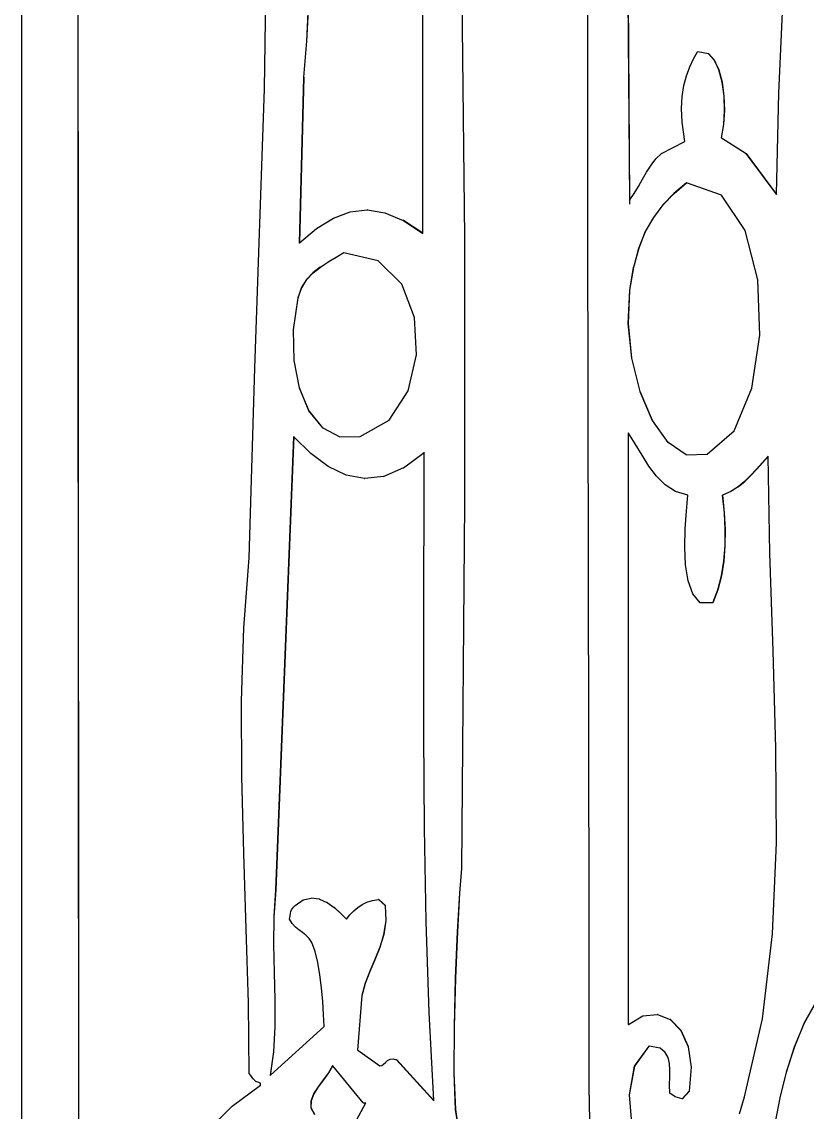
# Model space of a CAD drawing. Header units: inches. Extents: x -343 to 13887, y -13069 to -746.
# Drawn here: x 3742.76 to 3751.09, y -9218.87 to -9207.3 of the extents above; entities that cross this region are included whole.
import ezdxf

# ---------------------------------------------------------------- set-up
doc = ezdxf.new("R2010")
doc.units = ezdxf.units.IN
doc.header["$LTSCALE"] = 17
doc.header["$MEASUREMENT"] = 0
doc.layers.add('OUTLINE', color=1, linetype='Continuous', lineweight=25)

msp = doc.modelspace()

# ---------------------------------------------------------------- linework, layer by layer
for p, q in [((3742.755, -9229.163), (3742.755, -9195.338)), ((3743.344, -9196.178), (3743.352, -9209.878)), ((3743.355, -9209.878), (3743.347, -9196.178)), ((3749.146, -9200.938), (3749.205, -9209.191)), ((3749.208, -9209.187), (3749.149, -9200.938)), ((3748.763, -9209.461), (3748.763, -9205.417)), ((3747.423, -9206.765), (3747.453, -9209.585)), ((3747.456, -9209.585), (3747.426, -9206.765)), ((3747.011, -9209.542), (3747.011, -9206.91)), ((3745.332, -9208.009), (3745.347, -9207.035)), ((3750.79, -9208.055), (3750.842, -9206.949)), ((3745.8, -9207.044), (3745.777, -9207.501)), ((3745.78, -9207.501), (3745.803, -9207.044)), ((3745.777, -9207.501), (3745.745, -9207.885)), ((3745.747, -9207.885), (3745.78, -9207.501)), ((3745.78, -9207.501), (3745.777, -9207.501)), ((3749.886, -9207.691), (3749.927, -9207.615)), ((3749.929, -9207.615), (3749.927, -9207.615)), ((3750.044, -9207.636), (3749.929, -9207.615)), ((3749.846, -9207.775), (3749.886, -9207.691)), ((3750.047, -9207.636), (3750.044, -9207.636)), ((3750.044, -9207.636), (3750.105, -9207.704)), ((3750.108, -9207.704), (3750.047, -9207.636)), ((3750.108, -9207.704), (3750.105, -9207.704)), ((3750.105, -9207.704), (3750.153, -9207.808)), ((3750.155, -9207.808), (3750.108, -9207.704)), ((3749.811, -9207.869), (3749.846, -9207.775)), ((3750.155, -9207.808), (3750.153, -9207.808)), ((3750.153, -9207.808), (3750.187, -9207.938)), ((3750.189, -9207.938), (3750.155, -9207.808)), ((3745.745, -9207.885), (3745.7, -9209.648)), ((3745.747, -9207.885), (3745.703, -9209.645)), ((3745.747, -9207.885), (3745.745, -9207.885)), ((3749.782, -9207.974), (3749.811, -9207.869)), ((3750.189, -9207.938), (3750.187, -9207.938)), ((3750.187, -9207.938), (3750.207, -9208.085)), ((3750.209, -9208.085), (3750.189, -9207.938)), ((3745.229, -9210.975), (3745.332, -9208.009)), ((3749.763, -9208.09), (3749.782, -9207.974)), ((3750.766, -9209.126), (3750.79, -9208.055)), ((3749.756, -9208.219), (3749.763, -9208.09)), ((3750.209, -9208.085), (3750.207, -9208.085)), ((3750.207, -9208.085), (3750.212, -9208.239)), ((3750.215, -9208.239), (3750.209, -9208.085)), ((3749.765, -9208.362), (3749.756, -9208.219)), ((3750.212, -9208.239), (3750.202, -9208.389)), ((3750.205, -9208.389), (3750.215, -9208.239)), ((3750.215, -9208.239), (3750.212, -9208.239)), ((3749.794, -9208.569), (3749.765, -9208.362)), ((3750.202, -9208.389), (3750.177, -9208.528)), ((3750.18, -9208.528), (3750.205, -9208.389)), ((3750.205, -9208.389), (3750.202, -9208.389)), ((3750.18, -9208.528), (3750.177, -9208.528)), ((3750.18, -9208.528), (3750.442, -9208.694)), ((3749.544, -9208.694), (3749.794, -9208.569)), ((3749.434, -9208.82), (3749.485, -9208.753)), ((3749.485, -9208.753), (3749.544, -9208.694)), ((3750.445, -9208.694), (3750.442, -9208.694)), ((3750.442, -9208.694), (3750.766, -9209.129)), ((3750.766, -9209.126), (3750.445, -9208.694)), ((3749.343, -9208.968), (3749.387, -9208.892)), ((3749.387, -9208.892), (3749.434, -9208.82)), ((3749.299, -9209.045), (3749.343, -9208.968)), ((3749.809, -9209.005), (3749.676, -9209.119)), ((3749.679, -9209.119), (3749.811, -9209.005)), ((3749.811, -9209.005), (3749.809, -9209.005)), ((3750.182, -9209.139), (3749.811, -9209.005)), ((3749.208, -9209.187), (3749.254, -9209.12)), ((3749.254, -9209.12), (3749.299, -9209.045)), ((3749.676, -9209.119), (3749.56, -9209.24)), ((3749.563, -9209.24), (3749.679, -9209.119)), ((3749.679, -9209.119), (3749.676, -9209.119)), ((3750.766, -9209.129), (3750.766, -9209.126)), ((3749.205, -9209.191), (3749.208, -9209.187)), ((3749.205, -9209.191), (3749.205, -9209.233)), ((3749.56, -9209.24), (3749.459, -9209.373)), ((3749.462, -9209.373), (3749.563, -9209.24)), ((3749.563, -9209.24), (3749.56, -9209.24)), ((3750.434, -9209.512), (3750.182, -9209.139)), ((3746.063, -9209.381), (3746.241, -9209.313)), ((3746.241, -9209.313), (3746.421, -9209.294)), ((3746.424, -9209.294), (3746.421, -9209.294)), ((3746.424, -9209.294), (3746.423, -9209.294)), ((3746.424, -9209.294), (3746.608, -9209.324)), ((3746.61, -9209.324), (3746.608, -9209.324)), ((3746.61, -9209.324), (3746.803, -9209.406)), ((3745.884, -9209.493), (3746.063, -9209.381)), ((3746.806, -9209.406), (3746.803, -9209.406)), ((3747.011, -9209.542), (3746.806, -9209.406)), ((3746.806, -9209.406), (3747.011, -9209.544)), ((3748.778, -9216.761), (3748.763, -9209.461)), ((3749.459, -9209.373), (3749.373, -9209.524)), ((3749.376, -9209.524), (3749.462, -9209.373)), ((3749.462, -9209.373), (3749.459, -9209.373)), ((3745.703, -9209.645), (3745.884, -9209.493)), ((3747.011, -9209.544), (3747.011, -9209.542)), ((3747.456, -9209.585), (3747.453, -9209.585)), ((3747.453, -9209.585), (3747.453, -9209.878)), ((3747.456, -9209.878), (3747.456, -9209.585)), ((3749.373, -9209.524), (3749.303, -9209.699)), ((3749.305, -9209.699), (3749.376, -9209.524)), ((3749.376, -9209.524), (3749.373, -9209.524)), ((3750.568, -9210.037), (3750.434, -9209.512)), ((3745.7, -9209.648), (3745.703, -9209.645)), ((3749.303, -9209.699), (3749.254, -9209.878)), ((3749.257, -9209.878), (3749.305, -9209.699)), ((3749.305, -9209.699), (3749.303, -9209.699)), ((3746.09, -9209.8), (3746.008, -9209.849)), ((3746.092, -9209.8), (3746.09, -9209.8)), ((3746.172, -9209.751), (3746.092, -9209.8)), ((3746.539, -9209.835), (3746.172, -9209.751)), ((3743.352, -9209.878), (3743.355, -9209.878)), ((3743.352, -9209.878), (3743.359, -9221.531)), ((3743.362, -9221.519), (3743.355, -9209.878)), ((3745.922, -9209.901), (3745.845, -9209.962)), ((3745.848, -9209.962), (3745.925, -9209.901)), ((3745.925, -9209.901), (3745.922, -9209.901)), ((3745.925, -9209.901), (3745.96, -9209.878)), ((3745.96, -9209.878), (3745.962, -9209.878)), ((3745.962, -9209.878), (3746.005, -9209.849)), ((3746.008, -9209.849), (3746.005, -9209.849)), ((3746.789, -9210.082), (3746.539, -9209.835)), ((3747.453, -9209.878), (3747.456, -9209.878)), ((3747.453, -9209.878), (3747.453, -9212.406)), ((3747.456, -9212.406), (3747.456, -9209.878)), ((3749.247, -9209.904), (3749.205, -9210.145)), ((3749.208, -9210.145), (3749.249, -9209.904)), ((3749.254, -9209.878), (3749.247, -9209.904)), ((3749.249, -9209.904), (3749.247, -9209.904)), ((3749.249, -9209.904), (3749.257, -9209.878)), ((3749.254, -9209.878), (3749.257, -9209.878)), ((3745.777, -9210.034), (3745.723, -9210.122)), ((3745.725, -9210.122), (3745.78, -9210.034)), ((3745.845, -9209.962), (3745.777, -9210.034)), ((3745.78, -9210.034), (3745.777, -9210.034)), ((3745.78, -9210.034), (3745.848, -9209.962)), ((3745.848, -9209.962), (3745.845, -9209.962)), ((3750.59, -9210.625), (3750.568, -9210.037)), ((3745.723, -9210.122), (3745.686, -9210.228)), ((3745.688, -9210.228), (3745.725, -9210.122)), ((3745.725, -9210.122), (3745.723, -9210.122)), ((3746.924, -9210.435), (3746.789, -9210.082)), ((3749.205, -9210.145), (3749.19, -9210.5)), ((3749.192, -9210.5), (3749.208, -9210.145)), ((3749.208, -9210.145), (3749.205, -9210.145)), ((3745.686, -9210.228), (3745.636, -9210.567)), ((3745.639, -9210.567), (3745.688, -9210.228)), ((3745.688, -9210.228), (3745.686, -9210.228)), ((3746.945, -9210.833), (3746.924, -9210.435)), ((3749.192, -9210.5), (3749.19, -9210.5)), ((3749.19, -9210.5), (3749.228, -9210.869)), ((3749.231, -9210.869), (3749.192, -9210.5)), ((3745.636, -9210.567), (3745.642, -9210.891)), ((3745.639, -9210.567), (3745.636, -9210.567)), ((3745.645, -9210.891), (3745.639, -9210.567)), ((3750.504, -9211.188), (3750.59, -9210.625)), ((3746.855, -9211.216), (3746.945, -9210.833)), ((3745.17, -9212.987), (3745.229, -9210.975)), ((3745.642, -9210.891), (3745.698, -9211.184)), ((3745.645, -9210.891), (3745.642, -9210.891)), ((3745.701, -9211.184), (3745.645, -9210.891)), ((3749.231, -9210.869), (3749.228, -9210.869)), ((3749.228, -9210.869), (3749.315, -9211.222)), ((3749.318, -9211.222), (3749.231, -9210.869)), ((3745.698, -9211.184), (3745.801, -9211.428)), ((3745.701, -9211.184), (3745.698, -9211.184)), ((3745.803, -9211.428), (3745.701, -9211.184)), ((3750.316, -9211.638), (3750.504, -9211.188)), ((3746.656, -9211.525), (3746.855, -9211.216)), ((3749.318, -9211.222), (3749.315, -9211.222)), ((3749.315, -9211.222), (3749.445, -9211.531)), ((3749.448, -9211.531), (3749.318, -9211.222)), ((3745.803, -9211.428), (3745.801, -9211.428)), ((3745.801, -9211.428), (3745.946, -9211.607)), ((3745.949, -9211.607), (3745.803, -9211.428)), ((3746.348, -9211.701), (3746.656, -9211.525)), ((3749.445, -9211.531), (3749.611, -9211.764)), ((3749.448, -9211.531), (3749.445, -9211.531)), ((3749.614, -9211.764), (3749.448, -9211.531)), ((3745.949, -9211.607), (3745.946, -9211.607)), ((3745.949, -9211.607), (3746.13, -9211.703)), ((3749.19, -9211.659), (3749.19, -9217.943)), ((3749.193, -9211.664), (3749.19, -9211.659)), ((3749.193, -9217.941), (3749.193, -9211.664)), ((3749.267, -9211.776), (3749.193, -9211.664)), ((3750.03, -9211.887), (3750.316, -9211.638)), ((3745.641, -9211.701), (3745.45, -9216.512)), ((3745.453, -9216.512), (3745.644, -9211.703)), ((3745.644, -9211.703), (3745.641, -9211.701)), ((3745.823, -9211.879), (3745.644, -9211.703)), ((3746.13, -9211.703), (3746.348, -9211.701)), ((3749.339, -9211.896), (3749.267, -9211.776)), ((3749.614, -9211.764), (3749.611, -9211.764)), ((3749.808, -9211.893), (3749.614, -9211.764)), ((3746.008, -9212.018), (3745.823, -9211.879)), ((3746.808, -9212.033), (3747.026, -9211.869)), ((3747.023, -9213.853), (3747.026, -9211.869)), ((3747.026, -9211.869), (3747.026, -9211.867)), ((3749.412, -9212.013), (3749.339, -9211.896)), ((3749.808, -9211.893), (3750.03, -9211.887)), ((3746.197, -9212.11), (3746.008, -9212.018)), ((3749.492, -9212.121), (3749.412, -9212.013)), ((3750.614, -9211.978), (3750.552, -9212.047)), ((3750.555, -9212.047), (3750.616, -9211.978)), ((3750.678, -9211.908), (3750.614, -9211.978)), ((3750.616, -9211.978), (3750.614, -9211.978)), ((3750.616, -9211.978), (3750.678, -9211.911)), ((3750.678, -9211.911), (3750.678, -9211.908)), ((3750.695, -9212.937), (3750.678, -9211.911)), ((3746.392, -9212.147), (3746.197, -9212.11)), ((3746.594, -9212.124), (3746.395, -9212.147)), ((3746.597, -9212.124), (3746.594, -9212.124)), ((3746.805, -9212.033), (3746.597, -9212.124)), ((3746.808, -9212.033), (3746.805, -9212.033)), ((3749.583, -9212.214), (3749.492, -9212.121)), ((3750.49, -9212.114), (3750.426, -9212.176)), ((3750.429, -9212.176), (3750.493, -9212.114)), ((3750.552, -9212.047), (3750.49, -9212.114)), ((3750.493, -9212.114), (3750.49, -9212.114)), ((3750.493, -9212.114), (3750.555, -9212.047)), ((3750.555, -9212.047), (3750.552, -9212.047)), ((3746.395, -9212.147), (3746.392, -9212.147)), ((3746.394, -9212.147), (3746.395, -9212.147)), ((3749.692, -9212.283), (3749.583, -9212.214)), ((3750.357, -9212.233), (3750.282, -9212.282)), ((3750.426, -9212.176), (3750.357, -9212.233)), ((3750.359, -9212.233), (3750.357, -9212.233)), ((3750.359, -9212.233), (3750.429, -9212.176)), ((3750.429, -9212.176), (3750.426, -9212.176)), ((3749.823, -9212.323), (3749.692, -9212.283)), ((3749.809, -9212.492), (3749.823, -9212.323)), ((3750.192, -9212.323), (3750.21, -9212.509)), ((3750.194, -9212.323), (3750.192, -9212.323)), ((3750.279, -9212.282), (3750.194, -9212.323)), ((3750.213, -9212.509), (3750.194, -9212.323)), ((3750.282, -9212.282), (3750.279, -9212.282)), ((3747.453, -9212.406), (3747.423, -9216.284)), ((3747.426, -9216.284), (3747.456, -9212.406)), ((3747.456, -9212.406), (3747.453, -9212.406)), ((3749.797, -9212.68), (3749.809, -9212.492)), ((3750.213, -9212.509), (3750.21, -9212.509)), ((3750.21, -9212.509), (3750.219, -9212.688)), ((3750.222, -9212.688), (3750.213, -9212.509)), ((3749.793, -9212.873), (3749.797, -9212.68)), ((3750.219, -9212.688), (3750.218, -9212.86)), ((3750.222, -9212.688), (3750.219, -9212.688)), ((3750.22, -9212.86), (3750.222, -9212.688)), ((3749.801, -9213.061), (3749.793, -9212.873)), ((3750.218, -9212.86), (3750.205, -9213.024)), ((3750.208, -9213.024), (3750.22, -9212.86)), ((3750.22, -9212.86), (3750.218, -9212.86)), ((3750.729, -9213.976), (3750.695, -9212.937)), ((3745.111, -9213.729), (3745.17, -9212.987)), ((3749.828, -9213.23), (3749.801, -9213.061)), ((3750.205, -9213.024), (3750.18, -9213.18)), ((3750.182, -9213.18), (3750.208, -9213.024)), ((3750.208, -9213.024), (3750.205, -9213.024)), ((3749.878, -9213.368), (3749.828, -9213.23)), ((3750.18, -9213.18), (3750.141, -9213.327)), ((3750.144, -9213.327), (3750.182, -9213.18)), ((3750.182, -9213.18), (3750.18, -9213.18)), ((3749.956, -9213.464), (3749.878, -9213.368)), ((3750.141, -9213.327), (3750.089, -9213.464)), ((3750.091, -9213.464), (3750.144, -9213.327)), ((3750.144, -9213.327), (3750.141, -9213.327)), ((3750.089, -9213.464), (3749.956, -9213.464)), ((3750.091, -9213.464), (3750.089, -9213.464)), ((3745.088, -9214.508), (3745.111, -9213.729)), ((3747.023, -9214.858), (3747.023, -9213.853)), ((3750.759, -9215.007), (3750.729, -9213.976)), ((3745.091, -9215.31), (3745.088, -9214.508)), ((3747.031, -9215.859), (3747.023, -9214.858)), ((3750.764, -9216.014), (3750.759, -9215.007)), ((3745.11, -9216.121), (3745.091, -9215.31)), ((3747.048, -9216.847), (3747.031, -9215.859)), ((3750.724, -9216.978), (3750.764, -9216.014)), ((3745.137, -9216.926), (3745.11, -9216.121)), ((3747.423, -9216.284), (3747.401, -9216.549)), ((3747.404, -9216.549), (3747.426, -9216.284)), ((3747.426, -9216.284), (3747.423, -9216.284)), ((3745.45, -9216.512), (3745.431, -9216.799)), ((3745.434, -9216.799), (3745.453, -9216.512)), ((3745.453, -9216.512), (3745.45, -9216.512)), ((3745.656, -9216.678), (3745.74, -9216.619)), ((3745.74, -9216.619), (3745.826, -9216.6)), ((3745.828, -9216.6), (3745.826, -9216.6)), ((3745.826, -9216.6), (3745.827, -9216.6)), ((3745.828, -9216.6), (3745.827, -9216.6)), ((3745.911, -9216.612), (3745.828, -9216.6)), ((3745.914, -9216.612), (3745.911, -9216.612)), ((3745.914, -9216.612), (3745.993, -9216.648)), ((3745.996, -9216.648), (3745.993, -9216.648)), ((3745.996, -9216.648), (3746.071, -9216.701)), ((3746.367, -9216.667), (3746.419, -9216.643)), ((3746.419, -9216.643), (3746.476, -9216.626)), ((3746.476, -9216.626), (3746.54, -9216.616)), ((3746.54, -9216.616), (3746.613, -9216.678)), ((3746.543, -9216.616), (3746.54, -9216.616)), ((3746.616, -9216.678), (3746.543, -9216.616)), ((3747.401, -9216.549), (3747.378, -9216.957)), ((3747.381, -9216.957), (3747.404, -9216.549)), ((3747.404, -9216.549), (3747.401, -9216.549)), ((3745.602, -9216.789), (3745.607, -9216.763)), ((3745.607, -9216.763), (3745.612, -9216.742)), ((3745.612, -9216.742), (3745.619, -9216.725)), ((3745.619, -9216.725), (3745.628, -9216.71)), ((3745.628, -9216.71), (3745.64, -9216.695)), ((3745.64, -9216.695), (3745.656, -9216.678)), ((3746.073, -9216.701), (3746.071, -9216.701)), ((3746.071, -9216.701), (3746.141, -9216.762)), ((3746.143, -9216.762), (3746.073, -9216.701)), ((3746.143, -9216.762), (3746.141, -9216.762)), ((3746.141, -9216.762), (3746.201, -9216.823)), ((3746.202, -9216.822), (3746.143, -9216.762)), ((3746.238, -9216.777), (3746.278, -9216.735)), ((3746.278, -9216.735), (3746.321, -9216.698)), ((3746.321, -9216.698), (3746.367, -9216.667)), ((3746.613, -9216.678), (3746.618, -9216.838)), ((3746.616, -9216.678), (3746.613, -9216.678)), ((3746.621, -9216.838), (3746.616, -9216.678)), ((3748.778, -9218.607), (3748.778, -9216.761)), ((3745.431, -9216.799), (3745.428, -9217.093)), ((3745.434, -9216.799), (3745.431, -9216.799)), ((3745.431, -9217.093), (3745.434, -9216.799)), ((3745.597, -9216.823), (3745.602, -9216.789)), ((3745.626, -9216.871), (3745.597, -9216.823)), ((3745.66, -9216.907), (3745.626, -9216.871)), ((3746.201, -9216.823), (3746.202, -9216.822)), ((3746.202, -9216.822), (3746.238, -9216.777)), ((3746.618, -9216.838), (3746.596, -9216.985)), ((3746.599, -9216.985), (3746.621, -9216.838)), ((3746.621, -9216.838), (3746.618, -9216.838)), ((3747.079, -9217.815), (3747.048, -9216.847)), ((3745.16, -9217.711), (3745.137, -9216.926)), ((3745.696, -9216.937), (3745.66, -9216.907)), ((3745.734, -9216.965), (3745.696, -9216.937)), ((3745.771, -9216.993), (3745.734, -9216.965)), ((3745.804, -9217.028), (3745.771, -9216.993)), ((3746.596, -9216.985), (3746.555, -9217.121)), ((3746.558, -9217.121), (3746.599, -9216.985)), ((3746.599, -9216.985), (3746.596, -9216.985)), ((3747.378, -9216.957), (3747.357, -9217.45)), ((3747.36, -9217.45), (3747.381, -9216.957)), ((3747.381, -9216.957), (3747.378, -9216.957)), ((3750.618, -9217.883), (3750.724, -9216.978)), ((3745.428, -9217.093), (3745.434, -9217.389)), ((3745.431, -9217.093), (3745.428, -9217.093)), ((3745.437, -9217.389), (3745.431, -9217.093)), ((3745.833, -9217.072), (3745.804, -9217.028)), ((3745.87, -9217.167), (3745.833, -9217.072)), ((3745.898, -9217.283), (3745.87, -9217.167)), ((3746.555, -9217.121), (3746.503, -9217.25)), ((3746.506, -9217.25), (3746.558, -9217.121)), ((3746.558, -9217.121), (3746.555, -9217.121)), ((3745.92, -9217.414), (3745.898, -9217.283)), ((3746.503, -9217.25), (3746.448, -9217.376)), ((3746.451, -9217.376), (3746.506, -9217.25)), ((3746.506, -9217.25), (3746.503, -9217.25)), ((3745.437, -9217.389), (3745.434, -9217.389)), ((3745.434, -9217.389), (3745.441, -9217.681)), ((3745.444, -9217.681), (3745.437, -9217.389)), ((3745.937, -9217.554), (3745.92, -9217.414)), ((3746.448, -9217.376), (3746.399, -9217.502)), ((3746.402, -9217.502), (3746.451, -9217.376)), ((3746.451, -9217.376), (3746.448, -9217.376)), ((3747.357, -9217.45), (3747.344, -9217.968)), ((3747.347, -9217.968), (3747.36, -9217.45)), ((3747.36, -9217.45), (3747.357, -9217.45)), ((3745.949, -9217.696), (3745.937, -9217.554)), ((3746.399, -9217.502), (3746.363, -9217.632)), ((3746.366, -9217.632), (3746.402, -9217.502)), ((3746.402, -9217.502), (3746.399, -9217.502)), ((3745.444, -9217.681), (3745.441, -9217.681)), ((3745.441, -9217.681), (3745.441, -9217.964)), ((3745.444, -9217.964), (3745.444, -9217.681)), ((3746.363, -9217.632), (3746.319, -9218.213)), ((3746.322, -9218.213), (3746.366, -9217.632)), ((3746.366, -9217.632), (3746.363, -9217.632)), ((3745.17, -9218.462), (3745.16, -9217.711)), ((3745.958, -9217.835), (3745.949, -9217.696)), ((3751.184, -9217.704), (3751.06, -9217.924)), ((3751.063, -9217.924), (3751.187, -9217.704)), ((3745.965, -9217.964), (3745.958, -9217.835)), ((3747.129, -9218.749), (3747.079, -9217.815)), ((3749.193, -9217.941), (3749.346, -9217.849)), ((3749.346, -9217.849), (3749.498, -9217.834)), ((3749.501, -9217.834), (3749.498, -9217.834)), ((3749.501, -9217.834), (3749.636, -9217.889)), ((3749.639, -9217.889), (3749.636, -9217.889)), ((3749.636, -9217.889), (3749.749, -9218.006)), ((3749.752, -9218.006), (3749.639, -9217.889)), ((3750.427, -9218.71), (3750.618, -9217.883)), ((3751.06, -9217.924), (3750.955, -9218.177)), ((3750.957, -9218.177), (3751.063, -9217.924)), ((3751.063, -9217.924), (3751.06, -9217.924)), ((3745.394, -9218.479), (3745.965, -9217.964)), ((3745.441, -9217.964), (3745.427, -9218.233)), ((3745.43, -9218.233), (3745.444, -9217.964)), ((3745.444, -9217.964), (3745.441, -9217.964)), ((3747.344, -9217.968), (3747.342, -9218.453)), ((3747.347, -9217.968), (3747.344, -9217.968)), ((3747.345, -9218.453), (3747.347, -9217.968)), ((3749.19, -9217.943), (3749.193, -9217.941)), ((3749.749, -9218.006), (3749.828, -9218.178)), ((3749.752, -9218.006), (3749.749, -9218.006)), ((3749.831, -9218.178), (3749.752, -9218.006)), ((3745.427, -9218.233), (3745.391, -9218.482)), ((3745.394, -9218.479), (3745.43, -9218.233)), ((3745.43, -9218.233), (3745.427, -9218.233)), ((3746.322, -9218.213), (3746.319, -9218.213)), ((3746.322, -9218.213), (3746.554, -9218.379)), ((3749.411, -9218.171), (3749.257, -9218.385)), ((3749.26, -9218.385), (3749.414, -9218.172)), ((3749.414, -9218.172), (3749.411, -9218.171)), ((3749.529, -9218.192), (3749.414, -9218.172)), ((3749.583, -9218.238), (3749.529, -9218.192)), ((3749.615, -9218.292), (3749.583, -9218.238)), ((3749.828, -9218.178), (3749.861, -9218.394)), ((3749.831, -9218.178), (3749.828, -9218.178)), ((3749.864, -9218.394), (3749.831, -9218.178)), ((3750.955, -9218.177), (3750.868, -9218.448)), ((3750.871, -9218.448), (3750.957, -9218.177)), ((3750.957, -9218.177), (3750.955, -9218.177)), ((3746.054, -9218.379), (3746.011, -9218.453)), ((3746.014, -9218.453), (3746.055, -9218.381)), ((3746.055, -9218.381), (3746.054, -9218.379)), ((3746.378, -9218.773), (3746.055, -9218.381)), ((3746.554, -9218.379), (3746.575, -9218.376)), ((3746.575, -9218.376), (3746.595, -9218.363)), ((3746.595, -9218.363), (3746.615, -9218.344)), ((3746.615, -9218.344), (3746.638, -9218.325)), ((3746.638, -9218.325), (3746.665, -9218.31)), ((3746.665, -9218.31), (3746.695, -9218.306)), ((3746.698, -9218.306), (3746.695, -9218.306)), ((3746.698, -9218.306), (3746.731, -9218.316)), ((3746.734, -9218.316), (3746.731, -9218.316)), ((3746.731, -9218.316), (3747.129, -9218.752)), ((3747.129, -9218.749), (3746.734, -9218.316)), ((3749.257, -9218.385), (3749.202, -9218.688)), ((3749.205, -9218.688), (3749.26, -9218.385)), ((3749.26, -9218.385), (3749.257, -9218.385)), ((3749.63, -9218.354), (3749.615, -9218.292)), ((3749.634, -9218.423), (3749.63, -9218.354)), ((3745.186, -9218.484), (3745.17, -9218.462)), ((3745.199, -9218.504), (3745.186, -9218.484)), ((3745.391, -9218.482), (3745.394, -9218.479)), ((3746.011, -9218.453), (3745.957, -9218.529)), ((3745.959, -9218.529), (3746.014, -9218.453)), ((3746.014, -9218.453), (3746.011, -9218.453)), ((3747.345, -9218.453), (3747.342, -9218.453)), ((3747.342, -9218.453), (3747.358, -9218.844)), ((3747.36, -9218.844), (3747.345, -9218.453)), ((3749.63, -9218.581), (3749.633, -9218.498)), ((3749.633, -9218.498), (3749.634, -9218.423)), ((3749.861, -9218.394), (3749.838, -9218.648)), ((3749.841, -9218.648), (3749.864, -9218.394)), ((3749.864, -9218.394), (3749.861, -9218.394)), ((3750.868, -9218.448), (3750.8, -9218.721)), ((3750.803, -9218.721), (3750.871, -9218.448)), ((3750.871, -9218.448), (3750.868, -9218.448)), ((3744.989, -9218.809), (3745.288, -9218.586)), ((3745.211, -9218.52), (3745.199, -9218.504)), ((3745.224, -9218.533), (3745.211, -9218.52)), ((3745.24, -9218.545), (3745.224, -9218.533)), ((3745.26, -9218.555), (3745.24, -9218.545)), ((3745.288, -9218.565), (3745.26, -9218.555)), ((3745.288, -9218.586), (3745.288, -9218.565)), ((3745.901, -9218.604), (3745.854, -9218.679)), ((3745.856, -9218.679), (3745.904, -9218.604)), ((3745.957, -9218.529), (3745.901, -9218.604)), ((3745.904, -9218.604), (3745.901, -9218.604)), ((3745.904, -9218.604), (3745.959, -9218.529)), ((3745.959, -9218.529), (3745.957, -9218.529)), ((3748.881, -9225.036), (3748.778, -9218.607)), ((3749.632, -9218.669), (3749.63, -9218.581)), ((3745.854, -9218.679), (3745.825, -9218.753)), ((3745.828, -9218.753), (3745.856, -9218.679)), ((3745.856, -9218.679), (3745.854, -9218.679)), ((3749.202, -9218.688), (3749.229, -9219.033)), ((3749.205, -9218.688), (3749.202, -9218.688)), ((3749.232, -9219.033), (3749.205, -9218.688)), ((3749.691, -9218.71), (3749.632, -9218.669)), ((3749.765, -9218.731), (3749.691, -9218.71)), ((3749.838, -9218.648), (3749.765, -9218.731)), ((3749.767, -9218.731), (3749.765, -9218.731)), ((3749.767, -9218.731), (3749.841, -9218.648)), ((3749.841, -9218.648), (3749.838, -9218.648)), ((3750.372, -9218.889), (3750.427, -9218.71)), ((3750.8, -9218.721), (3750.751, -9218.98)), ((3750.754, -9218.98), (3750.803, -9218.721)), ((3750.803, -9218.721), (3750.8, -9218.721)), ((3744.652, -9219.147), (3744.989, -9218.809)), ((3745.825, -9218.753), (3745.824, -9218.826)), ((3745.827, -9218.826), (3745.824, -9218.826)), ((3745.824, -9218.826), (3745.862, -9218.897)), ((3745.828, -9218.753), (3745.825, -9218.753)), ((3745.827, -9218.826), (3745.828, -9218.753)), ((3745.865, -9218.897), (3745.827, -9218.826)), ((3746.127, -9219.291), (3746.407, -9218.773)), ((3746.378, -9218.773), (3746.407, -9218.773)), ((3747.129, -9218.752), (3747.129, -9218.749)), ((3747.36, -9218.844), (3747.358, -9218.844)), ((3747.358, -9218.844), (3747.394, -9219.084)), ((3747.397, -9219.084), (3747.36, -9218.844))]:
    msp.add_line(p, q)
at = {"layer": 'OUTLINE'}
msp.add_line((3742.755, -9236.163), (3742.755, -9195.163), dxfattribs=at)

doc.saveas('drawing.dxf')
